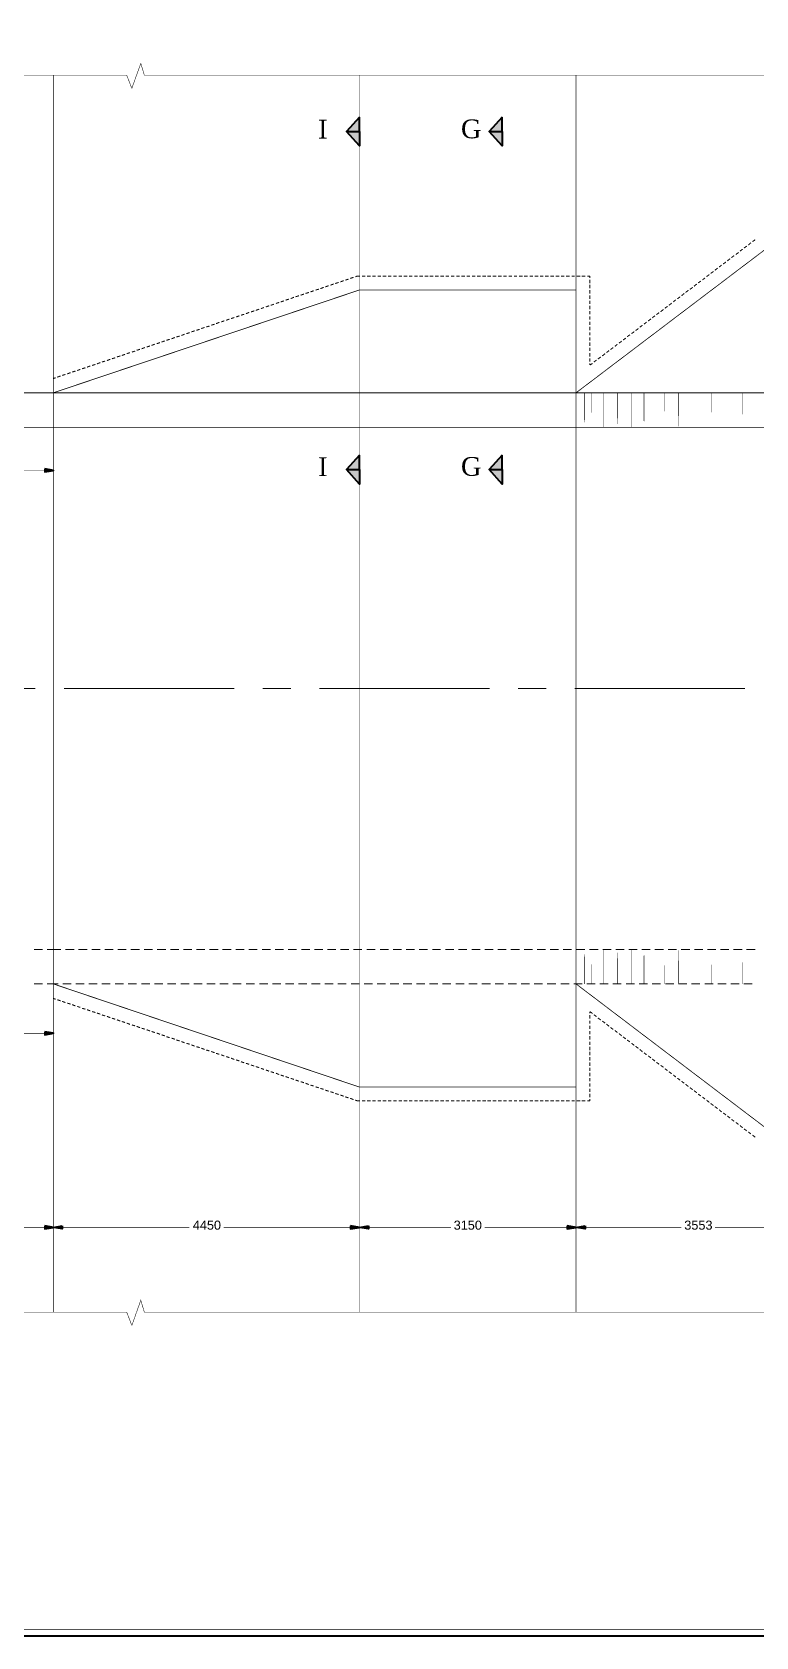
# Model space of a CAD drawing. Header units: millimetres. Extents: x 5 to 839, y 41 to 552.
# Drawn here: x 253.5 to 373, y 40.5 to 305.8 of the extents above; entities that cross this region are included whole.
import ezdxf

# ---------------------------------------------------------------- set-up
doc = ezdxf.new("R2010")
doc.units = ezdxf.units.MM
for name, color, linetype in [('H', 7, 'Continuous'), ('P', 7, 'Continuous'), ('T', 7, 'Continuous')]:
    doc.layers.add(name, color=color, linetype=linetype)

msp = doc.modelspace()

# ---------------------------------------------------------------- hatches: boundary and pattern name
at = {"layer": 'H', "linetype": 'Continuous'}
for points in [[(307.569, 286.967), (305.4, 289.331), (307.569, 291.712), (307.569, 286.967)], [(331.153, 286.967), (328.983, 289.331), (331.153, 291.712), (331.153, 286.967)], [(255.535, 233.08), (255.535, 233.574), (256.981, 233.327), (255.535, 233.08)], [(307.569, 231.087), (305.4, 233.504), (307.569, 235.867), (307.569, 231.087)], [(331.153, 231.087), (328.983, 233.504), (331.153, 235.867), (331.153, 231.087)], [(255.535, 140.018), (255.535, 140.529), (256.981, 140.282), (255.535, 140.018)], [(255.535, 107.932), (255.535, 108.444), (256.981, 108.197), (255.535, 107.932)], [(258.463, 107.932), (256.981, 108.197), (258.463, 108.444), (258.463, 107.932)], [(306.088, 107.932), (306.088, 108.444), (307.569, 108.197), (306.088, 107.932)], [(309.051, 107.932), (307.569, 108.197), (309.051, 108.444), (309.051, 107.932)], [(341.859, 107.932), (341.859, 108.444), (343.341, 108.197), (341.859, 107.932)], [(344.823, 107.932), (343.341, 108.197), (344.823, 108.444), (344.823, 107.932)]]:
    msp.add_hatch(color=256, dxfattribs=at).paths.add_polyline_path(points)

# ---------------------------------------------------------------- linework, layer by layer
at = {"layer": 'P'}
for points, const_width in [([(6.738, 41.769), (833.878, 41.769), (833.878, 551.886), (6.738, 551.886), (833.878, 551.886)], 0.085), ([(269.928, 296.492), (271.41, 300.637)], 0.085), ([(271.41, 300.637), (271.992, 298.662), (482.653, 298.662)], 0.085), ([(85.99, 298.662), (269.081, 298.662), (269.928, 296.492)], 0.085), ([(256.963, 197.309), (256.963, 298.662)], 0.085), ([(307.552, 197.309), (307.552, 298.662)], 0.085), ([(343.323, 263.172), (343.323, 298.662)], 0.085), ([(307.552, 283.281), (307.552, 291.712), (305.4, 289.348), (307.552, 286.967)], 0.042), ([(331.135, 291.712), (328.983, 289.348), (331.135, 286.967)], 0.042), ([(331.135, 283.281), (331.135, 291.712)], 0.042), ([(343.323, 246.168), (383.716, 276.807)], 0.127), ([(371.775, 270.581), (372.198, 270.969)], 0.169), ([(372.463, 271.145), (372.921, 271.48)], 0.169), ([(368.3, 267.97), (368.776, 268.34)], 0.169), ([(368.988, 268.517), (369.447, 268.852)], 0.169), ([(369.711, 269.028), (370.17, 269.363)], 0.169), ([(370.381, 269.575), (370.84, 269.91)], 0.169), ([(371.052, 270.087), (371.528, 270.422)], 0.169), ([(305.999, 265.077), (306.546, 265.254)], 0.169), ([(306.846, 265.342), (307.181, 265.465)], 0.169), ([(307.181, 265.465), (307.64, 265.465)], 0.169), ([(307.94, 265.465), (308.487, 265.465)], 0.169), ([(308.786, 265.465), (309.386, 265.465)], 0.169), ([(309.633, 265.465), (310.233, 265.465)], 0.169), ([(310.515, 265.465), (311.115, 265.465)], 0.169), ([(311.362, 265.465), (311.961, 265.465)], 0.169), ([(312.261, 265.465), (312.808, 265.465)], 0.169), ([(313.108, 265.465), (313.69, 265.465)], 0.169), ([(313.99, 265.465), (314.537, 265.465)], 0.169), ([(314.837, 265.465), (315.436, 265.465)], 0.169), ([(315.736, 265.465), (316.283, 265.465)], 0.169), ([(316.583, 265.465), (317.165, 265.465)], 0.169), ([(317.429, 265.465), (318.012, 265.465)], 0.169), ([(318.311, 265.465), (318.911, 265.465)], 0.169), ([(319.158, 265.465), (319.758, 265.465)], 0.169), ([(320.04, 265.465), (320.604, 265.465)], 0.169), ([(320.887, 265.465), (321.486, 265.465)], 0.169), ([(321.786, 265.465), (322.333, 265.465)], 0.169), ([(322.633, 265.465), (323.215, 265.465)], 0.169), ([(323.515, 265.465), (324.062, 265.465)], 0.169), ([(324.362, 265.465), (324.961, 265.465)], 0.169), ([(325.261, 265.465), (325.808, 265.465)], 0.169), ([(326.108, 265.465), (326.69, 265.465)], 0.169), ([(326.954, 265.465), (327.537, 265.465)], 0.169), ([(327.836, 265.465), (328.436, 265.465)], 0.169), ([(328.683, 265.465), (329.283, 265.465)], 0.169), ([(329.565, 265.465), (330.129, 265.465)], 0.169), ([(330.412, 265.465), (331.011, 265.465)], 0.169), ([(331.311, 265.465), (331.858, 265.465)], 0.169), ([(332.158, 265.465), (332.74, 265.465)], 0.169), ([(333.04, 265.465), (333.587, 265.465)], 0.169), ([(333.887, 265.465), (334.486, 265.465)], 0.169), ([(334.733, 265.465), (335.333, 265.465)], 0.169), ([(335.633, 265.465), (336.215, 265.465)], 0.169), ([(336.479, 265.465), (337.062, 265.465)], 0.169), ([(337.361, 265.465), (337.908, 265.465)], 0.169), ([(338.208, 265.465), (338.808, 265.465)], 0.169), ([(339.09, 265.465), (339.654, 265.465)], 0.169), ([(339.937, 265.465), (340.536, 265.465)], 0.169), ([(340.836, 265.465), (341.383, 265.465)], 0.169), ([(341.683, 265.465), (342.265, 265.465)], 0.169), ([(342.565, 265.465), (343.112, 265.465)], 0.169), ([(343.412, 265.465), (344.011, 265.465)], 0.169), ([(344.258, 265.465), (344.858, 265.465)], 0.169), ([(345.158, 265.465), (345.616, 265.465)], 0.169), ([(345.616, 265.465), (345.616, 265.165)], 0.169), ([(364.878, 265.377), (365.337, 265.712)], 0.169), ([(365.548, 265.889), (366.025, 266.224)], 0.169), ([(366.236, 266.4), (366.695, 266.771)], 0.169), ([(366.959, 266.947), (367.365, 267.282)], 0.169), ([(367.63, 267.458), (368.088, 267.794)], 0.169), ([(256.963, 246.168), (307.552, 263.172)], 0.127), ([(298.626, 262.59), (299.173, 262.749)], 0.169), ([(299.438, 262.837), (299.985, 263.049)], 0.169), ([(300.284, 263.137), (300.831, 263.313)], 0.169), ([(301.078, 263.384), (301.625, 263.596)], 0.169), ([(301.89, 263.684), (302.436, 263.86)], 0.169), ([(302.736, 263.948), (303.283, 264.16)], 0.169), ([(303.53, 264.231), (304.094, 264.407)], 0.169), ([(304.377, 264.495), (304.941, 264.707)], 0.169), ([(305.188, 264.795), (305.735, 264.954)], 0.169), ([(307.552, 263.172), (343.323, 263.172)], 0.127), ([(343.323, 263.172), (343.323, 197.309)], 0.085), ([(345.616, 264.866), (345.616, 264.283)], 0.169), ([(345.616, 264.019), (345.616, 263.437)], 0.169), ([(345.616, 263.137), (345.616, 262.537)], 0.169), ([(360.733, 262.202), (361.192, 262.59)], 0.169), ([(361.403, 262.749), (361.879, 263.102)], 0.169), ([(362.126, 263.26), (362.585, 263.596)], 0.169), ([(362.797, 263.772), (363.273, 264.16)], 0.169), ([(363.485, 264.319), (363.943, 264.654)], 0.169), ([(364.208, 264.83), (364.631, 265.165)], 0.169), ([(290.407, 259.786), (290.971, 259.997)], 0.169), ([(291.253, 260.085), (291.765, 260.262)], 0.169), ([(292.065, 260.35), (292.612, 260.562)], 0.169), ([(292.876, 260.632), (293.423, 260.809)], 0.169), ([(293.723, 260.932), (294.27, 261.108)], 0.169), ([(294.517, 261.197), (295.063, 261.355)], 0.169), ([(295.328, 261.479), (295.875, 261.655)], 0.169), ([(296.175, 261.743), (296.721, 261.955)], 0.169), ([(296.968, 262.043), (297.533, 262.202)], 0.169), ([(297.815, 262.29), (298.379, 262.502)], 0.169), ([(345.616, 262.29), (345.616, 261.691)], 0.169), ([(345.616, 261.408), (345.616, 260.844)], 0.169), ([(345.616, 260.562), (345.616, 259.962)], 0.169), ([(357.293, 259.574), (357.77, 259.962)], 0.169), ([(357.981, 260.138), (358.44, 260.473)], 0.169), ([(358.652, 260.632), (359.128, 260.985)], 0.169), ([(359.375, 261.197), (359.798, 261.532)], 0.169), ([(360.045, 261.691), (360.521, 262.043)], 0.169), ([(283.051, 257.334), (283.598, 257.51)], 0.169), ([(283.845, 257.598), (284.392, 257.81)], 0.169), ([(284.692, 257.881), (285.203, 258.057)], 0.169), ([(285.503, 258.145), (286.05, 258.357)], 0.169), ([(286.314, 258.445), (286.861, 258.604)], 0.169), ([(287.161, 258.692), (287.708, 258.904)], 0.169), ([(287.955, 258.992), (288.502, 259.151)], 0.169), ([(288.766, 259.239), (289.313, 259.45)], 0.169), ([(289.613, 259.539), (290.16, 259.715)], 0.169), ([(345.616, 259.662), (345.616, 259.115)], 0.169), ([(345.616, 258.815), (345.616, 258.233)], 0.169), ([(345.616, 257.933), (345.616, 257.387)], 0.169), ([(353.836, 256.999), (354.295, 257.334)], 0.169), ([(354.542, 257.51), (354.965, 257.845)], 0.169), ([(355.23, 258.022), (355.688, 258.392)], 0.169), ([(355.9, 258.568), (356.376, 258.904)], 0.169), ([(356.588, 259.08), (357.046, 259.415)], 0.169), ([(274.832, 254.547), (275.378, 254.758)], 0.169), ([(275.643, 254.847), (276.19, 255.005)], 0.169), ([(276.49, 255.094), (277.036, 255.305)], 0.169), ([(277.283, 255.393), (277.848, 255.552)], 0.169), ([(278.13, 255.64), (278.642, 255.852)], 0.169), ([(278.941, 255.94), (279.488, 256.117)], 0.169), ([(279.753, 256.24), (280.3, 256.399)], 0.169), ([(280.599, 256.487), (281.146, 256.663)], 0.169), ([(281.393, 256.787), (281.94, 256.963)], 0.169), ([(282.205, 257.034), (282.751, 257.21)], 0.169), ([(345.616, 257.087), (345.616, 256.487)], 0.169), ([(345.616, 256.187), (345.616, 255.64)], 0.169), ([(345.616, 255.341), (345.616, 254.758)], 0.169), ([(350.397, 254.37), (350.873, 254.706)], 0.169), ([(351.084, 254.882), (351.543, 255.217)], 0.169), ([(351.755, 255.429), (352.213, 255.764)], 0.169), ([(352.478, 255.94), (352.937, 256.275)], 0.169), ([(353.148, 256.452), (353.624, 256.787)], 0.169), ([(266.629, 251.795), (267.176, 251.954)], 0.169), ([(267.458, 252.095), (268.023, 252.254)], 0.169), ([(268.27, 252.342), (268.817, 252.518)], 0.169), ([(269.081, 252.642), (269.628, 252.801)], 0.169), ([(269.928, 252.889), (270.475, 253.065)], 0.169), ([(270.722, 253.189), (271.286, 253.365)], 0.169), ([(271.533, 253.436), (272.08, 253.647)], 0.169), ([(272.38, 253.735), (272.927, 253.912)], 0.169), ([(273.191, 254), (273.738, 254.212)], 0.169), ([(274.038, 254.282), (274.585, 254.459)], 0.169), ([(345.616, 254.494), (345.616, 253.912)], 0.169), ([(345.616, 253.612), (345.616, 253.065)], 0.169), ([(345.616, 252.765), (345.616, 252.166)], 0.169), ([(346.922, 251.742), (347.398, 252.095)], 0.169), ([(347.645, 252.254), (348.121, 252.642)], 0.169), ([(348.333, 252.801), (348.791, 253.153)], 0.169), ([(349.003, 253.312), (349.462, 253.647)], 0.169), ([(349.726, 253.824), (350.15, 254.212)], 0.169), ([(259.256, 249.29), (259.803, 249.502)], 0.169), ([(260.05, 249.59), (260.615, 249.767)], 0.169), ([(260.914, 249.837), (261.408, 250.049)], 0.169), ([(261.708, 250.137), (262.255, 250.313)], 0.169), ([(262.52, 250.402), (263.066, 250.613)], 0.169), ([(263.366, 250.684), (263.913, 250.86)], 0.169), ([(264.16, 250.948), (264.724, 251.16)], 0.169), ([(264.971, 251.248), (265.518, 251.407)], 0.169), ([(265.818, 251.495), (266.365, 251.707)], 0.169), ([(345.616, 251.883), (345.616, 251.319)], 0.169), ([(345.616, 251.037), (345.616, 250.737)], 0.169), ([(345.616, 250.737), (346.04, 251.037)], 0.169), ([(346.251, 251.248), (346.71, 251.583)], 0.169), ([(256.963, 248.532), (257.351, 248.655)], 0.169), ([(257.598, 248.744), (258.163, 248.955)], 0.169), ([(258.41, 249.043), (258.957, 249.202)], 0.169), ([(256.963, 246.168), (83.15, 246.168)], 0.127), ([(256.963, 246.168), (383.716, 246.168)], 0.127), ([(343.323, 246.168), (343.323, 240.453)], 0.085), ([(343.323, 246.168), (343.323, 240.453)], 0.085), ([(344.682, 240.453), (344.682, 246.168), (344.682, 240.453)], 0.085), ([(345.863, 240.453), (345.863, 246.168), (345.863, 240.453)], 0.085), ([(347.909, 246.168), (347.909, 240.453)], 0.085), ([(350.185, 240.453), (350.185, 246.168), (350.185, 240.453)], 0.085), ([(352.425, 246.168), (352.425, 240.453)], 0.085), ([(354.542, 240.453), (354.542, 246.168), (354.542, 240.453)], 0.085), ([(357.981, 240.453), (357.981, 246.168), (357.981, 240.453)], 0.085), ([(360.257, 240.453), (360.257, 246.168), (360.257, 240.453)], 0.085), ([(365.689, 240.453), (365.689, 246.168), (365.689, 240.453)], 0.085), ([(370.805, 240.453), (370.805, 246.168), (370.805, 240.453)], 0.085), ([(256.963, 240.453), (83.15, 240.453)], 0.127), ([(256.963, 240.453), (383.716, 240.453)], 0.127), ([(256.963, 239.977), (256.963, 232.745)], 0.085), ([(307.552, 239.518), (307.552, 231.087)], 0.042), ([(331.135, 239.518), (331.135, 231.087), (328.983, 233.504)], 0.042), ([(305.4, 233.504), (307.552, 235.867)], 0.042), ([(307.552, 231.087), (305.4, 233.504)], 0.042), ([(328.983, 233.504), (331.135, 235.867)], 0.042), ([(255.535, 233.327), (175.436, 233.327)], 0.085), ([(249.308, 197.309), (254, 197.309)], 0.169), ([(256.963, 197.309), (256.963, 94.192)], 0.085), ([(258.71, 197.309), (286.861, 197.309)], 0.169), ([(291.518, 197.309), (296.21, 197.309)], 0.169), ([(300.919, 197.309), (329.071, 197.309)], 0.169), ([(307.552, 197.309), (307.552, 94.192)], 0.085), ([(333.728, 197.309), (338.42, 197.309)], 0.169), ([(343.112, 197.309), (371.228, 197.309)], 0.169), ([(343.323, 94.192), (343.323, 197.309)], 0.085), ([(255.199, 154.129), (253.753, 154.129)], 0.169), ([(256.963, 154.129), (255.905, 154.129)], 0.169), ([(256.963, 154.129), (258.233, 154.129)], 0.169), ([(256.963, 94.192), (256.963, 154.129)], 0.127), ([(258.957, 154.129), (260.403, 154.129)], 0.169), ([(261.108, 154.129), (262.555, 154.129)], 0.169), ([(263.278, 154.129), (264.724, 154.129)], 0.169), ([(265.43, 154.129), (266.876, 154.129)], 0.169), ([(267.6, 154.129), (269.028, 154.129)], 0.169), ([(269.752, 154.129), (271.198, 154.129)], 0.169), ([(271.921, 154.129), (273.35, 154.129)], 0.169), ([(274.108, 154.129), (275.555, 154.129)], 0.169), ([(276.278, 154.129), (277.707, 154.129)], 0.169), ([(278.43, 154.129), (279.876, 154.129)], 0.169), ([(280.599, 154.129), (282.028, 154.129)], 0.169), ([(282.751, 154.129), (284.198, 154.129)], 0.169), ([(284.903, 154.129), (286.35, 154.129)], 0.169), ([(287.073, 154.129), (288.502, 154.129)], 0.169), ([(289.225, 154.129), (290.671, 154.129)], 0.169), ([(291.43, 154.129), (292.876, 154.129)], 0.169), ([(293.582, 154.129), (295.028, 154.129)], 0.169), ([(295.751, 154.129), (297.18, 154.129)], 0.169), ([(297.903, 154.129), (299.35, 154.129)], 0.169), ([(300.073, 154.129), (301.502, 154.129)], 0.169), ([(302.225, 154.129), (303.671, 154.129)], 0.169), ([(304.377, 154.129), (305.823, 154.129)], 0.169), ([(306.546, 154.129), (307.975, 154.129)], 0.169), ([(308.751, 154.129), (310.18, 154.129)], 0.169), ([(310.903, 154.129), (312.349, 154.129)], 0.169), ([(313.055, 154.129), (314.501, 154.129)], 0.169), ([(315.225, 154.129), (316.653, 154.129)], 0.169), ([(317.377, 154.129), (318.823, 154.129)], 0.169), ([(319.546, 154.129), (320.975, 154.129)], 0.169), ([(321.698, 154.129), (323.144, 154.129)], 0.169), ([(323.85, 154.129), (325.296, 154.129)], 0.169), ([(326.055, 154.129), (327.501, 154.129)], 0.169), ([(328.224, 154.129), (329.653, 154.129)], 0.169), ([(330.376, 154.129), (331.823, 154.129)], 0.169), ([(332.528, 154.129), (333.975, 154.129)], 0.169), ([(334.698, 154.129), (336.127, 154.129)], 0.169), ([(336.85, 154.129), (338.296, 154.129)], 0.169), ([(339.019, 154.129), (340.448, 154.129)], 0.169), ([(341.171, 154.129), (342.618, 154.129)], 0.169), ([(343.323, 148.449), (343.323, 154.129)], 0.085), ([(343.323, 148.449), (343.323, 154.129)], 0.085), ([(343.376, 154.129), (344.805, 154.129)], 0.169), ([(344.682, 154.129), (344.682, 148.449), (344.682, 154.129)], 0.085), ([(345.528, 154.129), (346.975, 154.129)], 0.169), ([(345.863, 154.129), (345.863, 148.449), (345.863, 154.129)], 0.085), ([(347.698, 154.129), (349.127, 154.129)], 0.169), ([(347.909, 148.449), (347.909, 154.129)], 0.085), ([(349.85, 154.129), (351.296, 154.129)], 0.169), ([(350.185, 154.129), (350.185, 148.449), (350.185, 154.129)], 0.085), ([(352.002, 154.129), (353.448, 154.129)], 0.169), ([(352.425, 148.449), (352.425, 154.129)], 0.085), ([(354.171, 154.129), (355.6, 154.129)], 0.169), ([(354.542, 154.129), (354.542, 148.449), (354.542, 154.129)], 0.085), ([(356.323, 154.129), (357.77, 154.129)], 0.169), ([(357.981, 154.129), (357.981, 148.449), (357.981, 154.129)], 0.085), ([(358.493, 154.129), (359.922, 154.129)], 0.169), ([(360.257, 154.129), (360.257, 148.449), (360.257, 154.129)], 0.085), ([(360.68, 154.129), (362.126, 154.129)], 0.169), ([(362.85, 154.129), (364.278, 154.129)], 0.169), ([(365.002, 154.129), (366.448, 154.129)], 0.169), ([(365.689, 154.129), (365.689, 148.449), (365.689, 154.129)], 0.085), ([(367.171, 154.129), (368.6, 154.129)], 0.169), ([(369.323, 154.129), (370.769, 154.129)], 0.169), ([(370.805, 154.129), (370.805, 148.449), (370.805, 154.129)], 0.085), ([(371.475, 154.129), (372.921, 154.129)], 0.169), ([(255.199, 148.449), (253.753, 148.449)], 0.169), ([(256.963, 148.449), (255.905, 148.449)], 0.169), ([(256.963, 148.449), (257.775, 148.449)], 0.169), ([(256.963, 146.05), (257.351, 145.909)], 0.169), ([(256.963, 148.449), (307.552, 131.392)], 0.127), ([(257.598, 145.838), (258.163, 145.662)], 0.169), ([(258.498, 148.449), (259.927, 148.449)], 0.169), ([(260.65, 148.449), (262.096, 148.449)], 0.169), ([(262.819, 148.449), (264.248, 148.449)], 0.169), ([(264.971, 148.449), (266.4, 148.449)], 0.169), ([(267.123, 148.449), (268.57, 148.449)], 0.169), ([(269.293, 148.449), (270.722, 148.449)], 0.169), ([(271.498, 148.449), (272.927, 148.449)], 0.169), ([(273.65, 148.449), (275.096, 148.449)], 0.169), ([(275.802, 148.449), (277.248, 148.449)], 0.169), ([(277.971, 148.449), (279.4, 148.449)], 0.169), ([(280.123, 148.449), (281.57, 148.449)], 0.169), ([(282.275, 148.449), (283.722, 148.449)], 0.169), ([(284.445, 148.449), (285.891, 148.449)], 0.169), ([(286.597, 148.449), (288.043, 148.449)], 0.169), ([(288.802, 148.449), (290.248, 148.449)], 0.169), ([(290.971, 148.449), (292.4, 148.449)], 0.169), ([(293.123, 148.449), (294.569, 148.449)], 0.169), ([(295.275, 148.449), (296.721, 148.449)], 0.169), ([(297.445, 148.449), (298.873, 148.449)], 0.169), ([(299.597, 148.449), (301.043, 148.449)], 0.169), ([(301.766, 148.449), (303.195, 148.449)], 0.169), ([(303.918, 148.449), (305.364, 148.449)], 0.169), ([(306.123, 148.449), (307.552, 148.449)], 0.169), ([(308.275, 148.449), (309.721, 148.449)], 0.169), ([(310.444, 148.449), (311.873, 148.449)], 0.169), ([(312.596, 148.449), (314.043, 148.449)], 0.169), ([(314.748, 148.449), (316.195, 148.449)], 0.169), ([(316.918, 148.449), (318.347, 148.449)], 0.169), ([(319.07, 148.449), (320.516, 148.449)], 0.169), ([(321.239, 148.449), (322.668, 148.449)], 0.169), ([(323.427, 148.449), (324.873, 148.449)], 0.169), ([(325.596, 148.449), (327.025, 148.449)], 0.169), ([(327.748, 148.449), (329.195, 148.449)], 0.169), ([(329.918, 148.449), (331.347, 148.449)], 0.169), ([(332.07, 148.449), (333.516, 148.449)], 0.169), ([(334.222, 148.449), (335.668, 148.449)], 0.169), ([(336.391, 148.449), (337.82, 148.449)], 0.169), ([(338.543, 148.449), (339.99, 148.449)], 0.169), ([(340.748, 148.449), (342.194, 148.449)], 0.169), ([(342.9, 148.449), (344.346, 148.449)], 0.169), ([(343.323, 148.449), (383.716, 117.757)], 0.127), ([(345.07, 148.449), (346.498, 148.449)], 0.169), ([(347.222, 148.449), (348.668, 148.449)], 0.169), ([(349.391, 148.449), (350.82, 148.449)], 0.169), ([(351.543, 148.449), (352.989, 148.449)], 0.169), ([(353.695, 148.449), (355.141, 148.449)], 0.169), ([(355.865, 148.449), (357.293, 148.449)], 0.169), ([(358.069, 148.449), (359.498, 148.449)], 0.169), ([(360.221, 148.449), (361.65, 148.449)], 0.169), ([(362.373, 148.449), (363.82, 148.449)], 0.169), ([(364.543, 148.449), (365.972, 148.449)], 0.169), ([(366.695, 148.449), (368.141, 148.449)], 0.169), ([(368.864, 148.449), (370.293, 148.449)], 0.169), ([(371.016, 148.449), (372.463, 148.449)], 0.169), ([(258.41, 145.574), (258.957, 145.362)], 0.169), ([(259.256, 145.274), (259.803, 145.115)], 0.169), ([(260.05, 145.027), (260.615, 144.815)], 0.169), ([(260.914, 144.727), (261.408, 144.568)], 0.169), ([(261.708, 144.427), (262.255, 144.268)], 0.169), ([(262.52, 144.18), (263.066, 144.004)], 0.169), ([(263.366, 143.88), (263.913, 143.722)], 0.169), ([(264.16, 143.633), (264.724, 143.457)], 0.169), ([(264.971, 143.334), (265.518, 143.157)], 0.169), ([(345.616, 143.581), (345.616, 143.88)], 0.169), ([(345.616, 143.88), (346.04, 143.545)], 0.169), ([(345.616, 142.699), (345.616, 143.298)], 0.169), ([(346.251, 143.369), (346.71, 143.034)], 0.169), ([(265.818, 143.087), (266.365, 142.875)], 0.169), ([(266.629, 142.787), (267.176, 142.61)], 0.169), ([(267.458, 142.522), (268.023, 142.311)], 0.169), ([(268.27, 142.24), (268.817, 142.064)], 0.169), ([(269.081, 141.975), (269.628, 141.764)], 0.169), ([(269.928, 141.676), (270.475, 141.517)], 0.169), ([(270.722, 141.429), (271.286, 141.217)], 0.169), ([(271.533, 141.129), (272.08, 140.97)], 0.169), ([(272.38, 140.882), (272.927, 140.67)], 0.169), ([(273.191, 140.582), (273.738, 140.406)], 0.169), ([(345.616, 141.852), (345.616, 142.399)], 0.169), ([(345.616, 140.97), (345.616, 141.552)], 0.169), ([(345.616, 140.123), (345.616, 140.67)], 0.169), ([(346.922, 142.822), (347.398, 142.487)], 0.169), ([(347.645, 142.311), (348.121, 141.975)], 0.169), ([(348.333, 141.817), (348.791, 141.429)], 0.169), ([(349.003, 141.252), (349.462, 140.917)], 0.169), ([(349.726, 140.758), (350.15, 140.406)], 0.169), ([(255.535, 140.282), (217.135, 140.282)], 0.085), ([(256.963, 140.282), (256.963, 139.7)], 0.085), ([(274.038, 140.335), (274.585, 140.123)], 0.169), ([(274.832, 140.035), (275.378, 139.859)], 0.169), ([(275.643, 139.735), (276.19, 139.559)], 0.169), ([(276.49, 139.488), (277.036, 139.312)], 0.169), ([(277.283, 139.188), (277.848, 139.012)], 0.169), ([(278.13, 138.924), (278.642, 138.712)], 0.169), ([(278.941, 138.642), (279.488, 138.465)], 0.169), ([(279.753, 138.377), (280.3, 138.165)], 0.169), ([(280.599, 138.077), (281.146, 137.918)], 0.169), ([(345.616, 139.224), (345.616, 139.823)], 0.169), ([(345.616, 138.377), (345.616, 138.924)], 0.169), ([(345.616, 137.495), (345.616, 138.077)], 0.169), ([(350.397, 140.247), (350.873, 139.859)], 0.169), ([(351.084, 139.7), (351.543, 139.347)], 0.169), ([(351.755, 139.188), (352.213, 138.853)], 0.169), ([(352.478, 138.642), (352.937, 138.289)], 0.169), ([(353.148, 138.13), (353.624, 137.795)], 0.169), ([(281.393, 137.83), (281.94, 137.619)], 0.169), ([(282.205, 137.53), (282.751, 137.372)], 0.169), ([(283.051, 137.283), (283.598, 137.072)], 0.169), ([(283.845, 136.984), (284.392, 136.807)], 0.169), ([(284.692, 136.737), (285.203, 136.525)], 0.169), ([(285.503, 136.437), (286.05, 136.26)], 0.169), ([(286.314, 136.172), (286.861, 135.961)], 0.169), ([(287.161, 135.89), (287.708, 135.714)], 0.169), ([(287.955, 135.59), (288.502, 135.414)], 0.169), ([(288.766, 135.326), (289.313, 135.167)], 0.169), ([(345.616, 136.648), (345.616, 137.231)], 0.169), ([(345.616, 135.749), (345.616, 136.349)], 0.169), ([(345.616, 134.902), (345.616, 135.502)], 0.169), ([(353.836, 137.619), (354.295, 137.231)], 0.169), ([(354.542, 137.072), (354.965, 136.737)], 0.169), ([(355.23, 136.56), (355.688, 136.225)], 0.169), ([(355.9, 136.049), (356.376, 135.678)], 0.169), ([(356.588, 135.502), (357.046, 135.167)], 0.169), ([(289.613, 135.043), (290.16, 134.867)], 0.169), ([(290.407, 134.779), (290.971, 134.62)], 0.169), ([(291.253, 134.479), (291.765, 134.32)], 0.169), ([(292.065, 134.232), (292.612, 134.02)], 0.169), ([(292.876, 133.932), (293.423, 133.773)], 0.169), ([(293.723, 133.685), (294.27, 133.473)], 0.169), ([(294.517, 133.385), (295.063, 133.209)], 0.169), ([(295.328, 133.138), (295.875, 132.927)], 0.169), ([(296.175, 132.838), (296.721, 132.662)], 0.169), ([(296.968, 132.574), (297.533, 132.362)], 0.169), ([(345.616, 134.056), (345.616, 134.62)], 0.169), ([(345.616, 133.174), (345.616, 133.773)], 0.169), ([(345.616, 132.327), (345.616, 132.874)], 0.169), ([(357.293, 134.99), (357.77, 134.655)], 0.169), ([(357.981, 134.444), (358.44, 134.108)], 0.169), ([(358.652, 133.932), (359.128, 133.597)], 0.169), ([(359.375, 133.421), (359.798, 133.05)], 0.169), ([(360.045, 132.874), (360.521, 132.539)], 0.169), ([(297.815, 132.292), (298.379, 132.115)], 0.169), ([(298.626, 132.027), (299.173, 131.815)], 0.169), ([(299.438, 131.727), (299.985, 131.568)], 0.169), ([(300.284, 131.445), (300.831, 131.269)], 0.169), ([(301.078, 131.18), (301.625, 131.022)], 0.169), ([(301.89, 130.881), (302.436, 130.722)], 0.169), ([(302.736, 130.634), (303.283, 130.457)], 0.169), ([(303.53, 130.334), (304.094, 130.175)], 0.169), ([(304.377, 130.087), (304.941, 129.875)], 0.169), ([(307.552, 131.392), (343.323, 131.392)], 0.127), ([(345.616, 131.445), (345.616, 132.027)], 0.169), ([(345.616, 130.598), (345.616, 131.145)], 0.169), ([(345.616, 129.699), (345.616, 130.298)], 0.169), ([(360.733, 132.362), (361.192, 132.027)], 0.169), ([(361.403, 131.868), (361.879, 131.48)], 0.169), ([(362.126, 131.304), (362.585, 130.969)], 0.169), ([(362.797, 130.81), (363.273, 130.457)], 0.169), ([(363.485, 130.246), (363.943, 129.91)], 0.169), ([(305.188, 129.787), (305.735, 129.611)], 0.169), ([(305.999, 129.54), (306.546, 129.328)], 0.169), ([(306.846, 129.24), (307.181, 129.117)], 0.169), ([(307.181, 129.117), (307.64, 129.117)], 0.169), ([(307.94, 129.117), (308.487, 129.117)], 0.169), ([(308.786, 129.117), (309.386, 129.117)], 0.169), ([(309.633, 129.117), (310.233, 129.117)], 0.169), ([(310.515, 129.117), (311.115, 129.117)], 0.169), ([(311.362, 129.117), (311.961, 129.117)], 0.169), ([(312.261, 129.117), (312.808, 129.117)], 0.169), ([(313.108, 129.117), (313.69, 129.117)], 0.169), ([(313.99, 129.117), (314.537, 129.117)], 0.169), ([(314.837, 129.117), (315.436, 129.117)], 0.169), ([(315.736, 129.117), (316.283, 129.117)], 0.169), ([(316.583, 129.117), (317.165, 129.117)], 0.169), ([(317.429, 129.117), (318.012, 129.117)], 0.169), ([(318.311, 129.117), (318.911, 129.117)], 0.169), ([(319.158, 129.117), (319.758, 129.117)], 0.169), ([(320.04, 129.117), (320.604, 129.117)], 0.169), ([(320.887, 129.117), (321.486, 129.117)], 0.169), ([(321.786, 129.117), (322.333, 129.117)], 0.169), ([(322.633, 129.117), (323.215, 129.117)], 0.169), ([(323.515, 129.117), (324.062, 129.117)], 0.169), ([(324.362, 129.117), (324.961, 129.117)], 0.169), ([(325.261, 129.117), (325.808, 129.117)], 0.169), ([(326.108, 129.117), (326.69, 129.117)], 0.169), ([(326.954, 129.117), (327.537, 129.117)], 0.169), ([(327.836, 129.117), (328.436, 129.117)], 0.169), ([(328.683, 129.117), (329.283, 129.117)], 0.169), ([(329.565, 129.117), (330.129, 129.117)], 0.169), ([(330.412, 129.117), (331.011, 129.117)], 0.169), ([(331.311, 129.117), (331.858, 129.117)], 0.169), ([(332.158, 129.117), (332.74, 129.117)], 0.169), ([(333.04, 129.117), (333.587, 129.117)], 0.169), ([(333.887, 129.117), (334.486, 129.117)], 0.169), ([(334.733, 129.117), (335.333, 129.117)], 0.169), ([(335.633, 129.117), (336.215, 129.117)], 0.169), ([(336.479, 129.117), (337.062, 129.117)], 0.169), ([(337.361, 129.117), (337.908, 129.117)], 0.169), ([(338.208, 129.117), (338.808, 129.117)], 0.169), ([(339.09, 129.117), (339.654, 129.117)], 0.169), ([(339.937, 129.117), (340.536, 129.117)], 0.169), ([(340.836, 129.117), (341.383, 129.117)], 0.169), ([(341.683, 129.117), (342.265, 129.117)], 0.169), ([(342.565, 129.117), (343.112, 129.117)], 0.169), ([(343.412, 129.117), (344.011, 129.117)], 0.169), ([(344.258, 129.117), (344.858, 129.117)], 0.169), ([(345.158, 129.117), (345.616, 129.117)], 0.169), ([(345.616, 129.117), (345.616, 129.452)], 0.169), ([(364.208, 129.752), (364.631, 129.399)], 0.169), ([(364.878, 129.24), (365.337, 128.852)], 0.169), ([(365.548, 128.693), (366.025, 128.341)], 0.169), ([(366.236, 128.182), (366.695, 127.847)], 0.169), ([(366.959, 127.67), (367.365, 127.282)], 0.169), ([(367.63, 127.123), (368.088, 126.788)], 0.169), ([(368.3, 126.612), (368.776, 126.277)], 0.169), ([(368.988, 126.065), (369.447, 125.73)], 0.169), ([(369.711, 125.554), (370.17, 125.218)], 0.169), ([(370.381, 125.042), (370.84, 124.672)], 0.169), ([(371.052, 124.495), (371.528, 124.16)], 0.169), ([(371.775, 123.984), (372.198, 123.649)], 0.169), ([(372.463, 123.472), (372.921, 123.102)], 0.169), ([(256.963, 111.248), (256.963, 107.597)], 0.085), ([(256.963, 111.248), (256.963, 107.597)], 0.085), ([(307.552, 111.248), (307.552, 107.597)], 0.085), ([(307.552, 111.248), (307.552, 107.597)], 0.085), ([(343.323, 111.248), (343.323, 107.597)], 0.085), ([(343.323, 111.248), (343.323, 107.597)], 0.085), ([(255.535, 108.197), (184.538, 108.197)], 0.085), ([(258.445, 108.197), (279.453, 108.197)], 0.085), ([(306.07, 108.197), (285.08, 108.197)], 0.085), ([(309.033, 108.197), (322.668, 108.197)], 0.085), ([(341.842, 108.197), (328.224, 108.197)], 0.085), ([(344.805, 108.197), (360.733, 108.197)], 0.085), ([(382.235, 108.197), (366.272, 108.197)], 0.085), ([(269.928, 91.987), (271.41, 96.167), (271.992, 94.192)], 0.085), ([(85.99, 94.192), (269.081, 94.192)], 0.085), ([(269.081, 94.192), (269.928, 91.987)], 0.085), ([(271.992, 94.192), (482.653, 94.192)], 0.085), ([(834.99, 40.675), (5.644, 40.675)], 0.339)]:
    msp.add_lwpolyline(points, dxfattribs=dict(at, const_width=const_width))
for points in [[(307.552, 291.712), (305.4, 289.348), (307.552, 289.348), (307.552, 291.712)], [(305.4, 289.348), (307.552, 289.348), (307.552, 286.967), (305.4, 289.348)], [(331.135, 291.712), (328.983, 289.348), (331.135, 289.348), (331.135, 291.712)], [(328.983, 289.348), (331.135, 289.348), (331.135, 286.967), (328.983, 289.348)], [(255.535, 233.592), (255.535, 233.08), (256.963, 233.327), (255.535, 233.592)], [(307.552, 235.867), (305.4, 233.504), (307.552, 233.504), (307.552, 235.867)], [(305.4, 233.504), (307.552, 233.504), (307.552, 231.087), (305.4, 233.504)], [(331.135, 235.867), (328.983, 233.504), (331.135, 233.504), (331.135, 235.867)], [(328.983, 233.504), (331.135, 233.504), (331.135, 231.087), (328.983, 233.504)], [(255.535, 140.547), (255.535, 140.035), (256.963, 140.282), (255.535, 140.547)], [(255.535, 108.444), (255.535, 107.95), (256.963, 108.197), (255.535, 108.444)], [(258.445, 108.444), (258.445, 107.95), (256.963, 108.197), (258.445, 108.444)], [(306.07, 108.444), (306.07, 107.95), (307.552, 108.197), (306.07, 108.444)], [(309.033, 108.444), (309.033, 107.95), (307.552, 108.197), (309.033, 108.444)], [(341.842, 108.444), (341.842, 107.95), (343.323, 108.197), (341.842, 108.444)], [(344.805, 108.444), (344.805, 107.95), (343.323, 108.197), (344.805, 108.444)]]:
    msp.add_lwpolyline(points, dxfattribs=at)

# ---------------------------------------------------------------- texts
at = {"layer": 'T', "attachment_point": 7}
for s, insert, char_height in [('{\\fTimes New Roman|b0|i0|c0|p18;I}', (300.7, 288.2), 3.1), ('{\\fTimes New Roman|b0|i0|c0|p18;G}', (324.3, 288.2), 3.1), ('{\\fTimes New Roman|b0|i0|c0|p18;I}', (300.7, 232.4), 3.1), ('{\\fTimes New Roman|b0|i0|c0|p18;G}', (324.3, 232.4), 3.1), ('{\\fArial|b0|i0|c0|p18;4450}', (280, 107.8), 1.5), ('{\\fArial|b0|i0|c0|p18;3150}', (323.1, 107.8), 1.5), ('{\\fArial|b0|i0|c0|p18;3553}', (361.2, 107.8), 1.5)]:
    msp.add_mtext(s, dxfattribs=dict(at, insert=insert, char_height=char_height))

doc.saveas('drawing.dxf')
